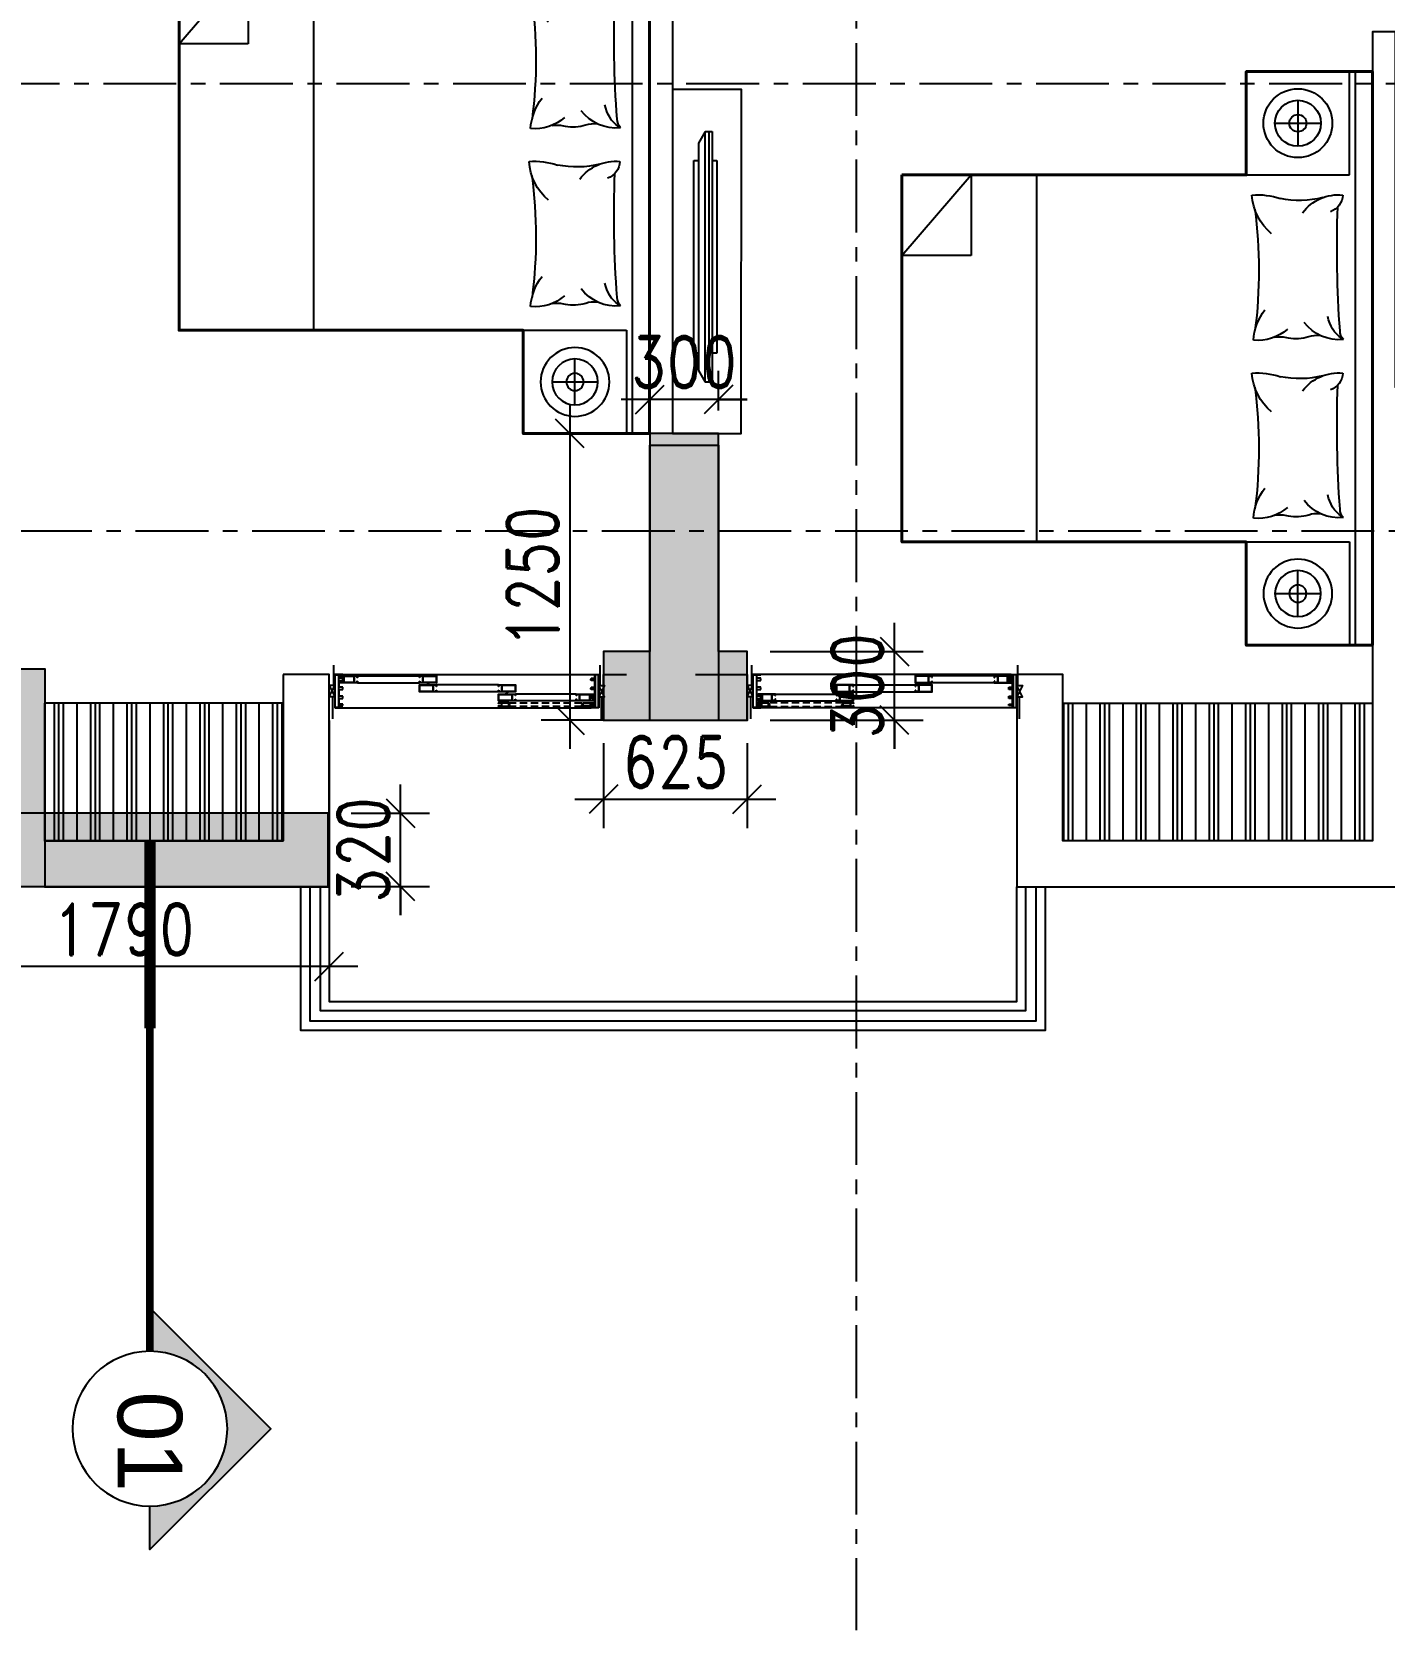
# Model space of a CAD drawing. Header units: millimetres. Extents: x 2061841 to 105821645, y -77612 to 48520811.
# Drawn here: x 105428181 to 105434072, y 48476136 to 48483101 of the extents above; entities that cross this region are included whole.
import ezdxf
from ezdxf.enums import TextEntityAlignment as Align

# ---------------------------------------------------------------- set-up
doc = ezdxf.new("R2010")
doc.units = ezdxf.units.MM
doc.header["$LTSCALE"] = 10
doc.header["$MEASUREMENT"] = 0
doc.linetypes.add('xa_type A_Seventh floor plan$0$HIDDEN2', pattern=[4.7625, 3.175, -1.5875])
doc.linetypes.add('XR_type A_TYP_GRID$0$CENTER', pattern=[50.8, 31.75, -6.35, 6.35, -6.35])
for name, color, linetype in [('AS-COLS', 2, 'Continuous'), ('DIM', 8, 'Continuous'), ('S-OPENING', 6, 'Continuous'), ('xa_type A_Seventh floor plan$0$A-ANNO-SYMB', 215, 'Continuous'), ('xa_type A_Seventh floor plan$0$A-FLOR-HRAL', 200, 'Continuous'), ('xa_type A_Seventh floor plan$0$A-FURN-MOVE', 54, 'Continuous'), ('xa_type A_Seventh floor plan$0$A-FURN-MOVE-RefEdit0', 54, 'Continuous'), ('xa_type A_Seventh floor plan$0$A-GLAZ-FRAM', 74, 'Continuous'), ('xa_type A_Seventh floor plan$0$A-WALL', 3, 'Continuous'), ('xa_type A_Seventh floor plan$0$A-WALL-FNSH', 8, 'Continuous'), ('XR_type A_TYP_COL$0$AS-COLS', 2, 'Continuous'), ('XR_type A_TYP_COL$0$AS-COLS-PATT', 253, 'Continuous'), ('XR_type A_TYP_GRID$0$AS-GRID', 24, 'XR_type A_TYP_GRID$0$CENTER')]:
    doc.layers.add(name, color=color, linetype=linetype)
doc.layers.add('S-STRCOL HATCH', color=33, linetype='Continuous', lineweight=9)
doc.layers.add('xa_type A_Seventh floor plan$0$M-WHITE', color=7, linetype='Continuous', lineweight=40)
doc.styles.add('200', font='romand.shx', dxfattribs={"width": 0.8, "height": 225})
doc.styles.add('xa_type A_Seventh floor plan$0$arial', font='arial.ttf')
doc.dimstyles.new('GR1', dxfattribs={"dimtxt": 225, "dimasz": 125, "dimexe": 125, "dimexo": 100, "dimgap": 50, "dimtad": 1, "dimdec": 0, "dimzin": 3, "dimdsep": 46, "dimtxsty": '200', "dimblk1": 'OBLIQUE', "dimblk2": 'OBLIQUE', "dimsah": 1, "dimcen": 0.0625, "dimdle": 125, "dimclrd": 3, "dimclre": 3, "dimclrt": 2, "dimadec": 0, "dimazin": 0, "dimtfac": 1, "dimtdec": 0, "dimtix": 1, "dimtmove": 0, "dimatfit": 3, "dimfxl": 1, "dimtolj": 1, "dimtzin": 0, "dimarcsym": 0})

# ---------------------------------------------------------------- blocks, each defined once
blk = doc.blocks.new('xa_type A_Seventh floor plan$0$Alframe Door 3T+W')
for p, q in [((35, 145.7), (0, 145.7)), ((0, 145.7), (0, 0)), ((1.3, 2), (1.3, 143.7)), ((1.3, 143.7), (16.1, 143.7)), ((16.1, 143.7), (16.1, 2)), ((18, 129.5), (18, 144.2)), ((18, 144.2), (35, 144.2)), ((35, 144.2), (35, 145.7)), ((34.1, 129.5), (18, 129.5)), ((18, 90), (18, 119.5)), ((18, 119.5), (34.1, 119.5)), ((34.1, 90), (18, 90)), ((18, 50.5), (18, 80)), ((18, 80), (34.1, 80)), ((0, 0), (35, 0)), ((16.1, 2), (1.3, 2)), ((34.1, 50.5), (18, 50.5)), ((18, 16.9), (18, 40.5)), ((18, 40.5), (34.1, 40.5)), ((34.8, 16.9), (18, 16.9)), ((18, 1.5), (18, 11.1)), ((18, 11.1), (34.8, 11.1)), ((35, 1.5), (18, 1.5)), ((35, 0), (35, 1.5))]:
    blk.add_line(p, q)
for centre, start, end in [((22.8, 124.5), 336, 24), ((22.8, 85), 336, 24), ((22.8, 45.5), 336, 24), ((22.8, 14), 346.32448, 13.67552)]:
    blk.add_arc(centre, 12.3, start, end)
blk = doc.blocks.new('xa_type A_Seventh floor plan$0$Alframe Win shutter wmesh')
for points in [[(7.5, -46), (7.5, 0), (4.5, 0), (4.5, -1.2), (6.2, -1.2), (6.2, -13.1), (-6.2, -13.1), (-6.2, -1.2), (-4.5, -1.2), (-4.5, 0), (-7.5, 0), (-7.5, -50), (-1, -50), (-1, -48), (-2, -48), (-2, -49), (-6.2, -49), (-6.2, -46)], [(6.2, -14.1), (-6.2, -14.1), (-6.2, -45), (6.2, -45)]]:
    blk.add_lwpolyline(points, close=True)
blk = doc.blocks.new('xa_type A_Seventh floor plan$0$Al frame Door shutter 1')
blk.add_lwpolyline([(8, -60), (15, -60), (15, 15), (8, 15), (8, 13.5), (13.5, 13.5), (13.5, 0), (-13.5, 0), (-13.5, 13.5), (-8, 13.5), (-8, 15), (-15, 15), (-15, -60), (-8, -60), (-8, -58.5), (-13.5, -58.5), (-13.5, -45), (13.5, -45), (13.5, -58.5), (8, -58.5), (8, -60)])
blk.add_lwpolyline([(-13.5, -43.5), (13.5, -43.5), (13.5, -1.5), (-13.5, -1.5)], close=True)
blk = doc.blocks.new('xa_type A_Seventh floor plan$0$Al frame Door shutter 2')
for p, q in [((-8, 75), (-15, 75)), ((-13.5, 60), (-13.5, 73.5)), ((-13.5, 73.5), (-8, 73.5)), ((-8, 73.5), (-8, 75)), ((15, 75), (8, 75)), ((8, 75), (8, 73.5)), ((8, 73.5), (13.5, 73.5)), ((13.5, 73.5), (13.5, 60)), ((15, 34.5), (15, 75)), ((13.5, 60), (-13.5, 60)), ((13.5, 58.5), (-13.5, 58.5)), ((-13.5, 58.5), (-13.5, 1.5)), ((-13.5, 1.5), (13.5, 1.5)), ((13.5, 1.5), (13.5, 58.5)), ((15, 34.5), (18.5, 34.5)), ((19, 33.2), (15, 33.2)), ((21.3, 37.3), (18.5, 34.5)), ((22.2, 36.4), (19, 33.2)), ((22.2, 36.4), (21.3, 37.3))]:
    blk.add_line(p, q)
blk.add_lwpolyline([(-15, 75), (-15, 0), (15, 0), (15, 33.2)])
blk = doc.blocks.new('*U302')
for p, q in [((49.9, 178.8), (1150.1, 178.8)), ((123.9, 172.6), (393, 172.6)), ((123.9, 142.6), (393, 142.6)), ((737.1, 133.1), (468, 133.1)), ((737.1, 103.1), (468, 103.1)), ((1076.1, 93.6), (812.1, 93.6)), ((49.9, 33.1), (1141.1, 33.1)), ((1076.1, 63.6), (812.1, 63.6))]:
    blk.add_line(p, q)
at = {"linetype": 'xa_type A_Seventh floor plan$0$HIDDEN2'}
for p, q in [((783.1, 54.6), (1105.1, 54.6)), ((1101.1, 39.6), (787.1, 39.6))]:
    blk.add_line(p, q, dxfattribs=at)
at = {"color": 251}
for points in [[(25, 80.9), (0, 80.9), (25, 130.9), (0, 130.9), (25, 80.9), (25, 130.9)], [(1175, 80.9), (1200, 80.9), (1175, 130.9), (1200, 130.9), (1175, 80.9), (1175, 130.9)]]:
    blk.add_lwpolyline(points, dxfattribs=at)
at = {"layer": 'xa_type A_Seventh floor plan$0$A-WALL-FNSH'}
for p, q in [((20, 130.9), (20, 220)), ((1180, 130.9), (1180, 220)), ((15, 80.9), (15, -15)), ((1185, 80.9), (1185, -15))]:
    blk.add_line(p, q, dxfattribs=at)
blk.add_blockref('xa_type A_Seventh floor plan$0$Alframe Door 3T+W', (25, 33.1))
at = {"xscale": -1}
for name, p, rotation in [('xa_type A_Seventh floor plan$0$Al frame Door shutter 1', (63.9, 157.6), 90), ('xa_type A_Seventh floor plan$0$Al frame Door shutter 2', (468, 157.6), 90), ('xa_type A_Seventh floor plan$0$Al frame Door shutter 2', (393, 118.1), 270), ('xa_type A_Seventh floor plan$0$Al frame Door shutter 2', (812.1, 118.1), 90), ('xa_type A_Seventh floor plan$0$Al frame Door shutter 2', (737.1, 78.6), 270), ('xa_type A_Seventh floor plan$0$Al frame Door shutter 1', (1136.1, 78.6), 270), ('xa_type A_Seventh floor plan$0$Alframe Win shutter wmesh', (1151.1, 47.1), 270)]:
    blk.add_blockref(name, p, dxfattribs=dict(at, rotation=rotation))
blk.add_blockref('xa_type A_Seventh floor plan$0$Alframe Door 3T+W', (1175, 33.1), dxfattribs=at)
at = {"rotation": 90.00000000000001}
blk.add_blockref('xa_type A_Seventh floor plan$0$Alframe Win shutter wmesh', (737.1, 47.1), dxfattribs=at)
blk = doc.blocks.new('*U307')
for p, q in [((49.9, 178.8), (1150.1, 178.8)), ((123.9, 172.6), (393, 172.6)), ((123.9, 142.6), (393, 142.6)), ((737.1, 133.1), (468, 133.1)), ((737.1, 103.1), (468, 103.1)), ((1076.1, 93.6), (812.1, 93.6)), ((49.9, 33.1), (1141.1, 33.1)), ((1076.1, 63.6), (812.1, 63.6))]:
    blk.add_line(p, q)
at = {"linetype": 'xa_type A_Seventh floor plan$0$HIDDEN2'}
for p, q in [((783.1, 54.6), (1105.1, 54.6)), ((1101.1, 39.6), (787.1, 39.6))]:
    blk.add_line(p, q, dxfattribs=at)
at = {"color": 251}
for points in [[(25, 80.9), (0, 80.9), (25, 130.9), (0, 130.9), (25, 80.9), (25, 130.9)], [(1175, 80.9), (1200, 80.9), (1175, 130.9), (1200, 130.9), (1175, 80.9), (1175, 130.9)]]:
    blk.add_lwpolyline(points, dxfattribs=at)
at = {"layer": 'xa_type A_Seventh floor plan$0$A-WALL-FNSH'}
for p, q in [((20, 130.9), (20, 220)), ((1180, 130.9), (1180, 220)), ((15, 80.9), (15, -15)), ((1185, 80.9), (1185, -15))]:
    blk.add_line(p, q, dxfattribs=at)
blk.add_blockref('xa_type A_Seventh floor plan$0$Alframe Door 3T+W', (25, 33.1))
at = {"xscale": -1}
for name, p, rotation in [('xa_type A_Seventh floor plan$0$Al frame Door shutter 1', (63.9, 157.6), 90), ('xa_type A_Seventh floor plan$0$Al frame Door shutter 2', (468, 157.6), 90), ('xa_type A_Seventh floor plan$0$Al frame Door shutter 2', (393, 118.1), 270), ('xa_type A_Seventh floor plan$0$Al frame Door shutter 2', (812.1, 118.1), 90), ('xa_type A_Seventh floor plan$0$Al frame Door shutter 2', (737.1, 78.6), 270), ('xa_type A_Seventh floor plan$0$Al frame Door shutter 1', (1136.1, 78.6), 270), ('xa_type A_Seventh floor plan$0$Alframe Win shutter wmesh', (1151.1, 47.1), 270)]:
    blk.add_blockref(name, p, dxfattribs=dict(at, rotation=rotation))
blk.add_blockref('xa_type A_Seventh floor plan$0$Alframe Door 3T+W', (1175, 33.1), dxfattribs=at)
at = {"rotation": 90.00000000000001}
blk.add_blockref('xa_type A_Seventh floor plan$0$Alframe Win shutter wmesh', (737.1, 47.1), dxfattribs=at)
blk = doc.blocks.new('*U335')
blk.add_hatch(color=256).paths.add_polyline_path([(2.999, 0), (4.686, 0), (0, 4.686), (-4.686, 0), (-2.999, 0, -1), (2.999, 0)])
blk.add_lwpolyline([(2.999, 0), (4.686, 0), (0, 4.686), (-4.686, 0), (-2.999, 0)])
at = {"const_width": 0.3}
blk.add_lwpolyline([(15.505, 0), (2.999, 0)], dxfattribs=at)
blk.add_circle((0, 0), 2.999)
at = {"style": 'xa_type A_Seventh floor plan$0$arial'}
blk.add_attdef('A', text='', height=2.499, dxfattribs=at).set_placement((0, 0), align=Align.MIDDLE_CENTER)
blk = doc.blocks.new('xa_type A_Seventh floor plan$0$TAG')
at = {"layer": 'xa_type A_Seventh floor plan$0$A-ANNO-SYMB', "const_width": 50}
blk.add_lwpolyline([(1020318.8, -124336.5), (1020318.8, -125159.6)], dxfattribs=at)
at = {"layer": 'xa_type A_Seventh floor plan$0$A-ANNO-SYMB'}
ref = blk.add_blockref('*U335', (1020318.8, -126903.9), dxfattribs=dict(at, xscale=-112.5, yscale=112.5, zscale=112.5, rotation=270))
ref.add_attrib('A', '01', dxfattribs={"layer": '0', "height": 281.14, "rotation": 270, "style": 'xa_type A_Seventh floor plan$0$arial'}).set_placement((1020318.8, -126959.7), align=Align.MIDDLE_CENTER)
blk = doc.blocks.new('xa_type A_Seventh floor plan$0$Bedside table')
for p, q in [((-450, 450), (0, 450)), ((-450, 0), (-450, 450)), ((0, 0), (0, 450)), ((-450, 0), (0, 0))]:
    blk.add_line(p, q)
at = {"color": 251}
for p, q in [((-225, 325), (-225, 125)), ((-325, 225), (-125, 225))]:
    blk.add_line(p, q, dxfattribs=at)
for radius in [150, 100]:
    blk.add_circle((-225, 225), radius)
blk.add_circle((-225, 225), 37.5, dxfattribs=at)
blk = doc.blocks.new('xa_type A_Seventh floor plan$0$Pillow')
for points in [[(-254.4, 186.2, 0.065269), (275.2, 185.2, 0.040806)], [(-304.2, -110.6, 0.11294), (-300.1, 74.6)], [(303.5, 98, 0.101), (306.6, 40.5, -0.12192), (301.4, -49.1, 0.102959), (296.1, -98.2, 0.088453)]]:
    blk.add_lwpolyline(points, format="xyb")
for centre, radius, start, end in [((-8.6, 173.2), 307.7, 175.30484, 198.69419), ((-332.4, -45.4), 244.4, 40.4189, 85.9871), ((334.2, -52), 244.4, 94.0129, 127.59606), ((124.3, 171.9), 193.9, 318.55745, 5.88998), ((-122.5, -178.1), 193.9, 126.5711, 185.88998), ((122.8, -181.7), 192.3, 354.52265, 52.54401), ((191.3, -274.1), 143.3, 34.17586, 80.68806), ((-319.9, -115.8), 82.2, 273.18077, 340.45945), ((-80.7, -5019.4), 4847.2, 85.77055, 92.16008), ((274.9, -245.5), 60.2, 49.09906, 88.1629)]:
    blk.add_arc(centre, radius, start, end)
blk = doc.blocks.new('xa_type A_Seventh floor plan$0$Bed Queensize')
at = {"color": 251}
for p, q in [((-100, -1250), (-100, 1250)), ((-350, 1125), (-350, 925)), ((-1487.3, 800), (-1487.3, -800))]:
    blk.add_line(p, q, dxfattribs=at)
blk.add_lwpolyline([(-1773.9, -448.9), (-2075, -448.9), (-1773.9, -800)], close=True, dxfattribs=at)
at = {"layer": 'xa_type A_Seventh floor plan$0$A-FURN-MOVE-RefEdit0'}
for p, q in [((-575, 1250), (-125, 1250)), ((-125, 800), (-125, 1250)), ((-450, 1025), (-250, 1025)), ((-575, 800), (-125, 800))]:
    blk.add_line(p, q, dxfattribs=at)
for radius in [150, 100, 37.5]:
    blk.add_circle((-350, 1025), radius, dxfattribs=at)
at = {"layer": 'xa_type A_Seventh floor plan$0$M-WHITE'}
blk.add_lwpolyline([(-2075, -800), (-2075, 800), (-575, 800), (-575, 1250), (-25, 1250), (-25, -1250), (-575, -1250), (-575, -800)], close=True, dxfattribs=at)
at = {"layer": 'xa_type A_Seventh floor plan$0$A-FURN-MOVE-RefEdit0', "rotation": 90}
for p in [(-351.8, 379.7), (-351.8, -396.7)]:
    blk.add_blockref('xa_type A_Seventh floor plan$0$Pillow', p, dxfattribs=at)
at = {"layer": 'xa_type A_Seventh floor plan$0$A-FURN-MOVE-RefEdit0', "xscale": -0.9999999999999999, "rotation": 180}
blk.add_blockref('xa_type A_Seventh floor plan$0$Bedside table', (-125, -800), dxfattribs=at)
blk = doc.blocks.new('xa_type A_Seventh floor plan$0$tv')
for p, q in [((-500.5, 0), (-500.5, -20.1)), ((339.9, 0), (-500.5, 0)), ((339.9, -20.1), (339.9, 0)), ((-626.3, -50.3), (-576, -20.1)), ((465.7, -50.3), (-626.3, -50.3)), ((-626.3, -50.3), (-626.3, -80.5)), ((465.7, -50.3), (-626.3, -50.3)), ((-626.3, -65.4), (465.7, -65.4)), ((-576, -20.1), (415.4, -20.1)), ((415.4, -20.1), (465.7, -50.3)), ((465.7, -80.5), (465.7, -50.3)), ((-626.3, -80.5), (465.7, -80.5)), ((-500.5, -80.5), (-500.5, -100.6)), ((-500.5, -100.6), (339.9, -100.6)), ((339.9, -100.6), (339.9, -80.5))]:
    blk.add_line(p, q)
blk = doc.blocks.new('_Oblique')
at = {"color": 0, "linetype": 'ByBlock', "lineweight": -2}
blk.add_line((-0.5, -0.5), (0.5, 0.5), dxfattribs=at)
blk = doc.blocks.new('*D422')
at = {"layer": 'Defpoints', "color": 0, "transparency": 16777216}
for p in [(7819.5, 2460.8), (7572.5, 1210.8), (7819.5, 1210.8)]:
    blk.add_point(p, dxfattribs=at)
at = {"layer": 'DIM', "color": 3, "lineweight": -2, "transparency": 16777216}
for p, q in [((7572.5, 2585.8), (7572.5, 1085.8)), ((7719.5, 2460.8), (7447.5, 2460.8)), ((7719.5, 1210.8), (7447.5, 1210.8))]:
    blk.add_line(p, q, dxfattribs=at)
at = {"layer": 'DIM', "color": 3, "linetype": 'ByBlock', "lineweight": -2, "transparency": 16777216, "xscale": 125, "yscale": 125, "zscale": 125}
for p, rotation in [((7572.5, 2460.8), 90), ((7572.5, 1210.8), 270)]:
    blk.add_blockref('_Oblique', p, dxfattribs=dict(at, rotation=rotation))
at = {"layer": 'DIM', "color": 2, "transparency": 16777216, "insert": (7410, 1835.8), "char_height": 225, "attachment_point": 5, "rotation": 90, "style": '200'}
blk.add_mtext('\\A1;1250', dxfattribs=at)
blk = doc.blocks.new('*D423')
at = {"layer": 'Defpoints', "color": 0, "transparency": 16777216}
for p in [(7920.2, 2609.3), (7920.2, 2460.8), (8220.2, 2460.8)]:
    blk.add_point(p, dxfattribs=at)
at = {"layer": 'DIM', "color": 3, "lineweight": -2, "transparency": 16777216}
for p, q in [((7920.2, 2560.8), (7920.2, 2734.3)), ((8220.2, 2560.8), (8220.2, 2734.3)), ((8345.2, 2609.3), (7795.2, 2609.3)), ((7920.2, 2609.3), (7795.2, 2609.3)), ((8220.2, 2609.3), (8345.2, 2609.3))]:
    blk.add_line(p, q, dxfattribs=at)
at = {"layer": 'DIM', "color": 3, "linetype": 'ByBlock', "lineweight": -2, "transparency": 16777216, "xscale": 125, "yscale": 125, "zscale": 125}
blk.add_blockref('_Oblique', (7920.2, 2609.3), dxfattribs=at)
at = {"layer": 'DIM', "color": 3, "linetype": 'ByBlock', "lineweight": -2, "transparency": 16777216, "xscale": 125, "yscale": 125, "zscale": 125, "rotation": 180}
blk.add_blockref('_Oblique', (8220.2, 2609.3), dxfattribs=at)
at = {"layer": 'DIM', "color": 2, "transparency": 16777216, "insert": (8070.2, 2771.8), "char_height": 225, "attachment_point": 5, "style": '200'}
blk.add_mtext('\\A1;300', dxfattribs=at)
blk = doc.blocks.new('*D456')
at = {"layer": 'AS-COLS', "color": 3, "lineweight": -2, "transparency": 16777216}
for p, q in [((6835, 360.9), (6835, 930.9)), ((6835, 805.9), (6835, 930.9)), ((6619, 805.9), (6960, 805.9)), ((6619, 485.9), (6960, 485.9)), ((6835, 485.9), (6835, 360.9))]:
    blk.add_line(p, q, dxfattribs=at)
at = {"layer": 'Defpoints', "color": 0, "transparency": 16777216}
for p in [(6519, 805.9), (6835, 805.9), (6519, 485.9)]:
    blk.add_point(p, dxfattribs=at)
at = {"layer": 'AS-COLS', "color": 3, "linetype": 'ByBlock', "lineweight": -2, "transparency": 16777216, "xscale": 125, "yscale": 125, "zscale": 125}
for p, rotation in [((6835, 805.9), 270), ((6835, 485.9), 90)]:
    blk.add_blockref('_Oblique', p, dxfattribs=dict(at, rotation=rotation))
at = {"layer": 'AS-COLS', "color": 2, "transparency": 16777216, "insert": (6672.5, 645.9), "char_height": 225, "attachment_point": 5, "rotation": 90, "style": '200'}
blk.add_mtext('\\A1;320', dxfattribs=at)
blk = doc.blocks.new('*D457')
at = {"layer": 'AS-COLS', "color": 3, "lineweight": -2, "transparency": 16777216}
for p, q in [((4733.6, 517.6), (4733.6, 12.1)), ((6523.6, 385.9), (6523.6, 12.1)), ((6648.6, 137.1), (4608.6, 137.1))]:
    blk.add_line(p, q, dxfattribs=at)
at = {"layer": 'Defpoints', "color": 0, "transparency": 16777216}
for p in [(4733.6, 617.6), (6523.6, 485.9), (4733.6, 137.1)]:
    blk.add_point(p, dxfattribs=at)
at = {"layer": 'AS-COLS', "color": 3, "linetype": 'ByBlock', "lineweight": -2, "transparency": 16777216, "xscale": 125, "yscale": 125, "zscale": 125, "rotation": 180}
blk.add_blockref('_Oblique', (4733.6, 137.1), dxfattribs=at)
at = {"layer": 'AS-COLS', "color": 3, "linetype": 'ByBlock', "lineweight": -2, "transparency": 16777216, "xscale": 125, "yscale": 125, "zscale": 125}
blk.add_blockref('_Oblique', (6523.6, 137.1), dxfattribs=at)
at = {"layer": 'AS-COLS', "color": 2, "transparency": 16777216, "insert": (5628.6, 299.6), "char_height": 225, "attachment_point": 5, "style": '200'}
blk.add_mtext('\\A1;1790', dxfattribs=at)
blk = doc.blocks.new('*D458')
at = {"layer": 'AS-COLS', "color": 3, "lineweight": -2, "transparency": 16777216}
for p, q in [((8987.2, 1085.8), (8987.2, 1635.8)), ((8987.2, 1510.8), (8987.2, 1635.8)), ((8444.5, 1510.8), (9112.2, 1510.8)), ((8444.5, 1210.8), (9112.2, 1210.8)), ((8987.2, 1210.8), (8987.2, 1085.8))]:
    blk.add_line(p, q, dxfattribs=at)
at = {"layer": 'Defpoints', "color": 0, "transparency": 16777216}
for p in [(8344.5, 1510.8), (8987.2, 1510.8), (8344.5, 1210.8)]:
    blk.add_point(p, dxfattribs=at)
at = {"layer": 'AS-COLS', "color": 3, "linetype": 'ByBlock', "lineweight": -2, "transparency": 16777216, "xscale": 125, "yscale": 125, "zscale": 125}
for p, rotation in [((8987.2, 1510.8), 270), ((8987.2, 1210.8), 90)]:
    blk.add_blockref('_Oblique', p, dxfattribs=dict(at, rotation=rotation))
at = {"layer": 'AS-COLS', "color": 2, "transparency": 16777216, "insert": (8824.7, 1360.8), "char_height": 225, "attachment_point": 5, "rotation": 90, "style": '200'}
blk.add_mtext('\\A1;300', dxfattribs=at)
blk = doc.blocks.new('*D459')
at = {"layer": 'AS-COLS', "color": 3, "lineweight": -2, "transparency": 16777216}
for p, q in [((7719.5, 1110.8), (7719.5, 741.3)), ((8344.5, 1110.8), (8344.5, 741.3)), ((7594.5, 866.3), (8469.5, 866.3))]:
    blk.add_line(p, q, dxfattribs=at)
at = {"layer": 'Defpoints', "color": 0, "transparency": 16777216}
for p in [(7719.5, 1210.8), (8344.5, 1210.8), (8344.5, 866.3)]:
    blk.add_point(p, dxfattribs=at)
at = {"layer": 'AS-COLS', "color": 3, "linetype": 'ByBlock', "lineweight": -2, "transparency": 16777216, "xscale": 125, "yscale": 125, "zscale": 125, "rotation": 180}
blk.add_blockref('_Oblique', (7719.5, 866.3), dxfattribs=at)
at = {"layer": 'AS-COLS', "color": 3, "linetype": 'ByBlock', "lineweight": -2, "transparency": 16777216, "xscale": 125, "yscale": 125, "zscale": 125}
blk.add_blockref('_Oblique', (8344.5, 866.3), dxfattribs=at)
at = {"layer": 'AS-COLS', "color": 2, "transparency": 16777216, "insert": (8032, 1028.8), "char_height": 225, "attachment_point": 5, "style": '200'}
blk.add_mtext('\\A1;625', dxfattribs=at)
blk = doc.blocks.new('G$CDE8A9FAD')
at = {"layer": 'S-STRCOL HATCH'}
h = blk.add_hatch(color=256, dxfattribs=at)
h.dxf.hatch_style = 1
h.paths.add_polyline_path([(7920.2, 1510.8), (7719.5, 1510.8), (7719.5, 1210.8), (8344.5, 1210.8), (8344.5, 1510.8), (8220.2, 1510.8), (8220.2, 1510.8), (8220.2, 2460.8), (7920.2, 2460.8), (7920.2, 1510.8)])
h = blk.add_hatch(color=256, dxfattribs=at)
h.dxf.hatch_style = 1
h.paths.add_polyline_path([(4733.6, 485.9), (6519, 485.9), (6519, 805.9), (5033.6, 805.9), (5033.6, 1435.5), (4733.6, 1435.5), (4733.6, 485.9)])
at = {"layer": 'AS-COLS', "color": 1, "elevation": 0}
for points in [[(7920.2, 1510.8), (7719.5, 1510.8), (7719.5, 1210.8), (8344.5, 1210.8), (8344.5, 1510.8), (8220.2, 1510.8), (8220.2, 1510.8), (8220.2, 2460.8), (7920.2, 2460.8), (7920.2, 1510.8)], [(4733.6, 485.9), (6519, 485.9), (6519, 805.9), (5033.6, 805.9), (5033.6, 1435.5), (4733.6, 1435.5), (4733.6, 485.9)]]:
    blk.add_lwpolyline(points, dxfattribs=at)
at = {"layer": 'AS-COLS', "color": 6}
for base, p1, p2, picture, middle in [((8987.2, 1510.8), (8344.5, 1210.8), (8344.5, 1510.8), '*D458', (8824.7, 1360.8)), ((6835, 805.9), (6519, 485.9), (6519, 805.9), '*D456', (6672.5, 645.9))]:
    dim = blk.add_linear_dim(base=base, p1=p1, p2=p2, angle=90, dimstyle='GR1', dxfattribs=at)
    dim.commit()
    dim.dimension.update_dxf_attribs({"geometry": picture, "text_midpoint": middle})
for base, p1, p2, picture, middle in [((8344.5, 866.3), (7719.5, 1210.8), (8344.5, 1210.8), '*D459', (8032, 1028.8)), ((4733.6, 137.1), (6523.6, 485.9), (4733.6, 617.6), '*D457', (5628.6, 299.6))]:
    dim = blk.add_linear_dim(base=base, p1=p1, p2=p2, dimstyle='GR1', dxfattribs=at)
    dim.commit()
    dim.dimension.update_dxf_attribs({"geometry": picture, "text_midpoint": middle})
at = {"layer": 'DIM'}
dim = blk.add_linear_dim(base=(7920.2, 2609.3, 0), p1=(8220.2, 2460.8), p2=(7920.2, 2460.8), dimstyle='GR1', dxfattribs=at)
dim.commit()
dim.dimension.update_dxf_attribs({"geometry": '*D423', "text_midpoint": (8070.2, 2771.8, 0)})
dim = blk.add_linear_dim(base=(7572.5, 1210.8, 0), p1=(7819.5, 2460.8), p2=(7819.5, 1210.8), angle=90, dimstyle='GR1', dxfattribs=at)
dim.commit()
dim.dimension.update_dxf_attribs({"geometry": '*D422', "text_midpoint": (7410, 1835.8, 0)})
blk = doc.blocks.new('TOWER-A TYPICAL FLOOR FRAMING PLAN N')
at = {"layer": 'xa_type A_Seventh floor plan$0$A-FURN-MOVE'}
h = blk.add_hatch(dxfattribs=at)
h.set_pattern_fill('PLASTI', color=256, scale=25, angle=90)
h.set_pattern_definition([(90, (97530823.46, 45054050.07), (-158.75, 1e-14), []), (90, (97530803.62, 45054050.07), (-158.75, 1e-14), []), (90, (97530783.77, 45054050.07), (-158.75, 1e-14), []), (90, (97530724.24, 45054050.07), (-158.75, 1e-14), [])])
h.paths.add_polyline_path([(102665236, 48578190.1), (102665235.8, 48577590.3), (102666276, 48577590.1), (102666276.1, 48578190.3)])
h = blk.add_hatch(dxfattribs=at)
h.set_pattern_fill('PLASTI', color=256, scale=25, angle=90)
h.set_pattern_definition([(90, (97530617.95, 45054049.88), (-158.75, 1e-14), []), (90, (97530598.1, 45054049.88), (-158.75, 1e-14), []), (90, (97530578.26, 45054049.88), (-158.75, 1e-14), []), (90, (97530518.73, 45054049.88), (-158.75, 1e-14), [])])
h.paths.add_polyline_path([(102671021.8, 48578189.9), (102671021.9, 48577590.1), (102669672, 48577589.9), (102669671.9, 48578190.1)])
at = {"layer": 'XR_type A_TYP_COL$0$AS-COLS-PATT'}
h = blk.add_hatch(color=256, dxfattribs=at)
h.dxf.hatch_style = 1
h.paths.add_polyline_path([(102667872.5, 48579315), (102668172.5, 48579315), (102668172.5, 48578115), (102667872.5, 48578115)])
h = blk.add_hatch(color=256, dxfattribs=at)
h.dxf.hatch_style = 1
h.paths.add_polyline_path([(102664687.5, 48578339.7), (102665237.5, 48578339.7), (102665237.5, 48577389.7), (102664687.5, 48577389.7)])
at = {"layer": 'xa_type A_Seventh floor plan$0$A-FLOR-HRAL', "elevation": 0}
for points in [[(102666351, 48577390.1), (102666351, 48576765), (102669596.9, 48576765), (102669596.9, 48577390.1)], [(102666391, 48577390.1), (102666391, 48576805), (102669556.9, 48576805), (102669556.9, 48577390.1)], [(102666436, 48577390.1), (102666436, 48576850), (102669511.9, 48576850), (102669511.9, 48577390.1)], [(102666476, 48577390.1), (102666476, 48576890), (102669471.9, 48576890), (102669471.9, 48577390.1)]]:
    blk.add_lwpolyline(points, dxfattribs=at)
at = {"layer": 'xa_type A_Seventh floor plan$0$A-FURN-MOVE', "elevation": 0}
for points in [[(102667971.7, 48579365), (102668271.7, 48579365), (102668271.8, 48580865), (102667971.8, 48580865)], [(102665236, 48578190.1), (102665235.8, 48577590.3), (102666276, 48577590.1), (102666276.1, 48578190.3)], [(102671021.8, 48578189.9), (102671021.9, 48577590.1), (102669672, 48577589.9), (102669671.9, 48578190.1)]]:
    blk.add_lwpolyline(points, close=True, dxfattribs=at)
at = {"layer": 'xa_type A_Seventh floor plan$0$A-WALL'}
for p, q in [((102666476, 48578115, 0), (102666476, 48577390.1, 0)), ((102669471.9, 48578115, 0), (102669471.9, 48577390.1, 0))]:
    blk.add_line(p, q, dxfattribs=at)
at = {"layer": 'xa_type A_Seventh floor plan$0$A-WALL', "elevation": 0}
for points in [[(102667871.8, 48579365), (102667871.8, 48582015.3), (102665926, 48582015.3), (102665926, 48582115.3), (102667971.8, 48582115.3), (102667971.8, 48579365)], [(102665235.8, 48577390.1), (102666476, 48577390.1), (102666476, 48578315), (102666276, 48578315)], [(102666276, 48578315), (102666276, 48577590.1), (102665235.8, 48577590.1)], [(102667771.7, 48578115), (102667671.8, 48578115), (102667671.8, 48578315), (102667771.7, 48578315)], [(102668071.7, 48578315), (102668296.8, 48578315), (102668296.8, 48578115), (102668071.7, 48578115)]]:
    blk.add_lwpolyline(points, dxfattribs=at)
blk.add_lwpolyline([(102669671.9, 48577590.1), (102669671.9, 48578315), (102669471.9, 48578315), (102669471.9, 48577390.1), (102671221.8, 48577390.1), (102671221.8, 48579565.6), (102671121.8, 48579565.6), (102671121.8, 48581115.3), (102671021.8, 48581115.3), (102671021.8, 48577590.1)], close=True, dxfattribs=at)
at = {"layer": 'XR_type A_TYP_COL$0$AS-COLS', "elevation": 0}
for points in [[(102667872.5, 48579315), (102668172.5, 48579315), (102668172.5, 48578115), (102667872.5, 48578115)], [(102664687.5, 48578339.7), (102665237.5, 48578339.7), (102665237.5, 48577389.7), (102664687.5, 48577389.7)]]:
    blk.add_lwpolyline(points, close=True, dxfattribs=at)
at = {"layer": 'XR_type A_TYP_GRID$0$AS-GRID'}
for p, q in [((102668771.8, 48610531), (102668771.8, 48574150.4)), ((102655331.9, 48580890.1), (102691349.4, 48580890.1)), ((102691349.4, 48578940.1), (102655331.9, 48578940.1))]:
    blk.add_line(p, q, dxfattribs=at)
blk.add_blockref('xa_type A_Seventh floor plan$0$TAG', (101645376, 48701931.8))
at = {"layer": 'AS-COLS', "color": 6}
blk.add_blockref('G$CDE8A9FAD', (102659952.3, 48576904.6), dxfattribs=at)
at = {"layer": 'xa_type A_Seventh floor plan$0$A-FURN-MOVE', "xscale": -1}
for name, p, rotation in [('xa_type A_Seventh floor plan$0$Bed Queensize', (102667896.8, 48580615), 180), ('xa_type A_Seventh floor plan$0$Bed Queensize', (102671046.8, 48579692.5), 180), ('xa_type A_Seventh floor plan$0$tv', (102668064.5, 48580055.2), 89.99999999999994)]:
    blk.add_blockref(name, p, dxfattribs=dict(at, rotation=rotation))
at = {"layer": 'xa_type A_Seventh floor plan$0$A-GLAZ-FRAM'}
blk.add_blockref('*U302', (102666476, 48578136.2), dxfattribs=at)
at = {"layer": 'xa_type A_Seventh floor plan$0$A-GLAZ-FRAM', "xscale": -1}
blk.add_blockref('*U307', (102669496.9, 48578136.2), dxfattribs=at)

msp = doc.modelspace()

# ---------------------------------------------------------------- block references
at = {"layer": 'S-OPENING'}
msp.add_blockref('TOWER-A TYPICAL FLOOR FRAMING PLAN N', (2763000.3, -98014.7), dxfattribs=at)

doc.saveas('drawing.dxf')
